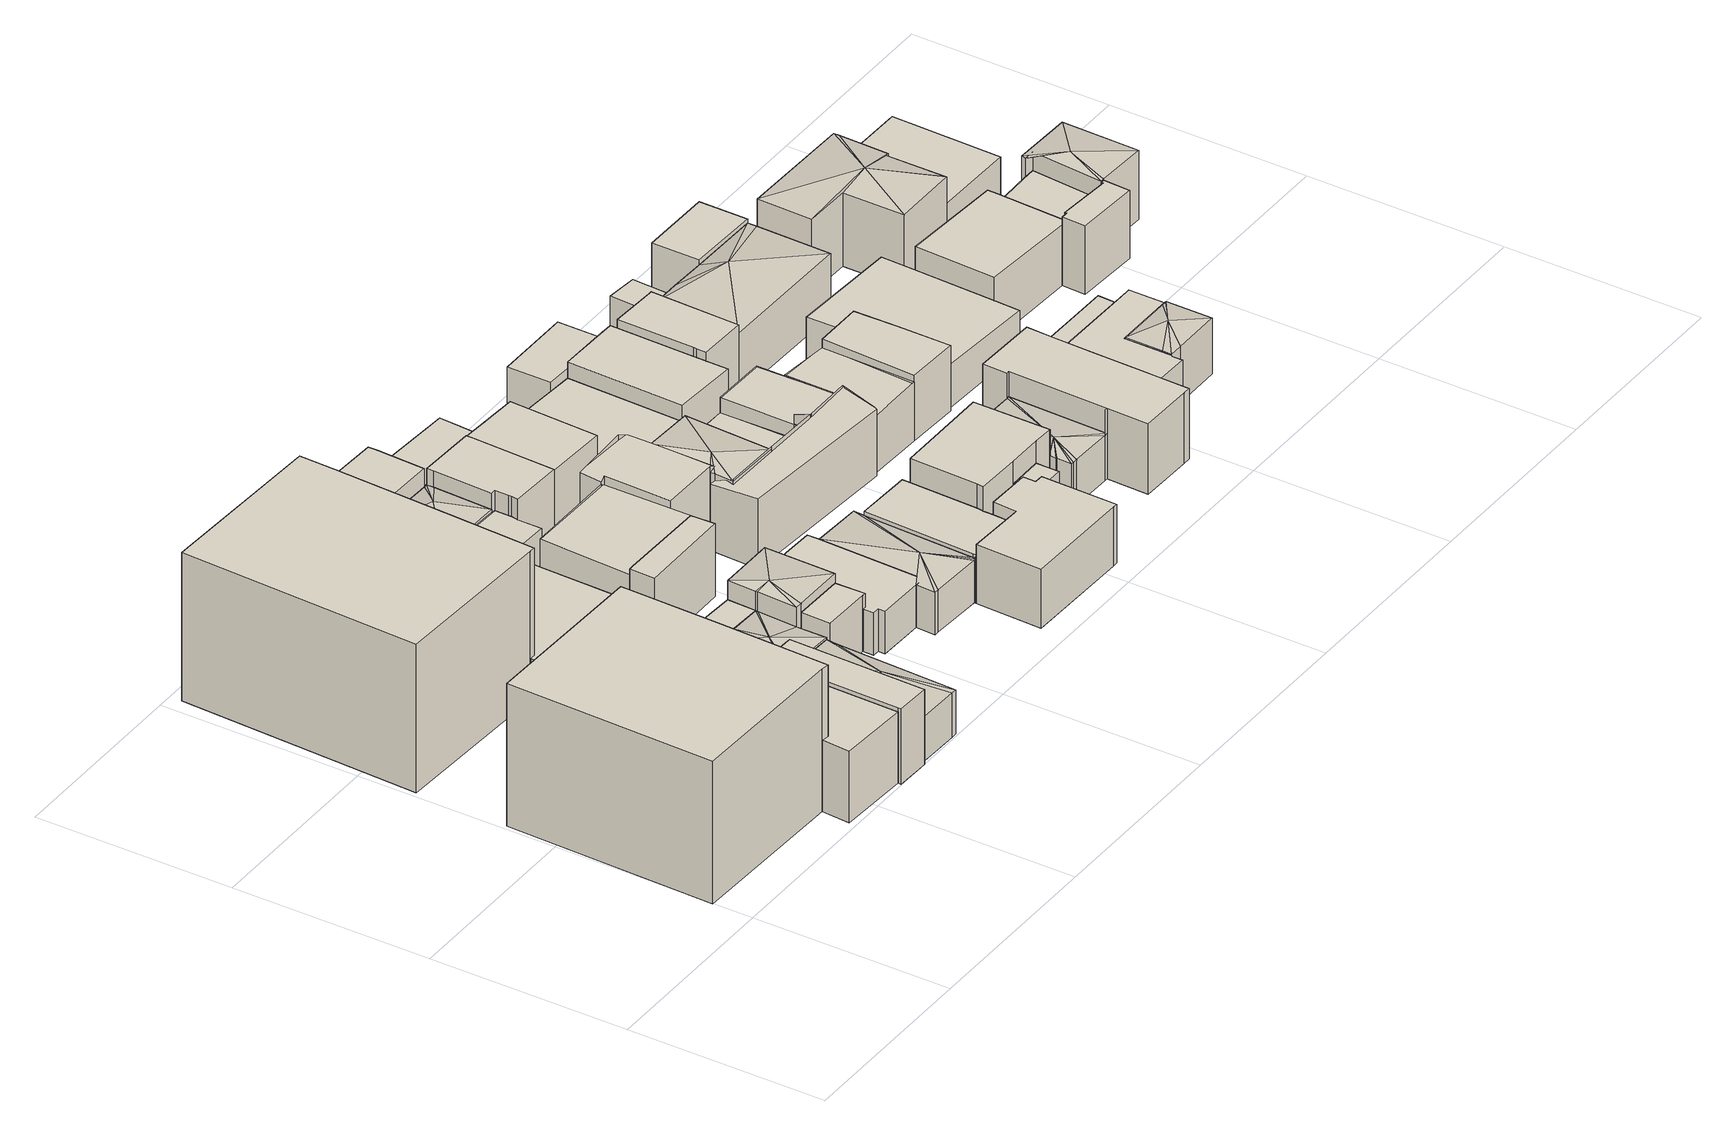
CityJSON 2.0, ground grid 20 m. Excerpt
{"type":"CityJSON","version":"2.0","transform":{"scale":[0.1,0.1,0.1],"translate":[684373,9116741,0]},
"CityObjects":{
"building1":{"type":"Building","attributes":{"Building Type":"Office Building","Roof Shape":"flat","Roof Material":"Asbestos Sheet","Roof Material Code":"4","Roof Direction":"west","Building Height":14.82,"Roof Slope":7.7,"Footprint Area":373.41,"Solar PV Capacity Low":50.35,"Solar PV Capacity High":66.13,"Solar Annual Energy Low":72603,"Solar Annual Energy High":95685,"Suitable PV Area":300.6},"geometry":[{"type":"MultiSurface","lod":"2.2","boundaries":[[[0,1,2,3,4,5,6]],[[6,5,7,8]],[[5,4,9,7]],[[4,3,10,9]],[[3,2,11,10]],[[2,1,12,11]],[[1,0,13,12]],[[0,6,8,13]],[[8,7,9,10,11,12,13]]]}]},
"building2":{"type":"Building","attributes":{"Building Type":"Residential","Roof Shape":"flat","Roof Material":"Concrete Glazed Tile","Roof Material Code":"1","Roof Direction":"west","Building Height":7.39,"Roof Slope":10.9,"Footprint Area":89.42,"Solar PV Capacity Low":11.2,"Solar PV Capacity High":14.71,"Solar Annual Energy Low":16144,"Solar Annual Energy High":21277,"Suitable PV Area":66.84},"geometry":[{"type":"MultiSurface","lod":"2.2","boundaries":[[[14,3,2,1,15,16,17]],[[17,16,18,19]],[[16,15,20,18]],[[15,1,21,20]],[[1,2,22,21]],[[2,3,23,22]],[[3,14,24,23]],[[14,17,19,24]],[[19,18,20,21,22,23,24]]]}]},
"building3":{"type":"Building","attributes":{"Building Type":"Office Building","Roof Shape":"flat","Roof Material":"Asbestos Sheet","Roof Material Code":"4","Roof Direction":"west","Building Height":15.43,"Roof Slope":5.9,"Footprint Area":433.97,"Solar PV Capacity Low":58.51,"Solar PV Capacity High":76.86,"Solar Annual Energy Low":84376,"Solar Annual Energy High":111201,"Suitable PV Area":349.34},"geometry":[{"type":"MultiSurface","lod":"2.2","boundaries":[[[25,26,27,28,29,30,31]],[[31,30,32,33]],[[30,29,34,32]],[[29,28,35,34]],[[28,27,36,35]],[[27,26,37,36]],[[26,25,38,37]],[[25,31,33,38]],[[33,32,34,35,36,37,38]]]}]},
"building4":{"type":"Building","attributes":{"Building Type":"Residential","Roof Shape":"flat","Roof Material":"Concrete Glazed Tile","Roof Material Code":"1","Roof Direction":"west","Building Height":7.85,"Roof Slope":11.3,"Footprint Area":49.91,"Solar PV Capacity Low":6.25,"Solar PV Capacity High":8.21,"Solar Annual Energy Low":9010,"Solar Annual Energy High":11875,"Suitable PV Area":37.3},"geometry":[{"type":"MultiSurface","lod":"2.2","boundaries":[[[39,17,16,40,41,42,43]],[[43,42,44,45]],[[42,41,46,44]],[[41,40,47,46]],[[40,16,48,47]],[[16,17,49,48]],[[17,39,50,49]],[[39,43,45,50]],[[45,44,46,47,48,49,50]]]}]},
"building5":{"type":"Building","attributes":{"Building Type":"Residential","Roof Shape":"hip","Roof Material":"Clay Tile Shingle","Roof Material Code":"3","Roof Direction":"west","Building Height":5.62,"Roof Slope":21.7,"Footprint Area":97.45,"Solar PV Capacity Low":12.2,"Solar PV Capacity High":16.03,"Solar Annual Energy Low":17594,"Solar Annual Energy High":23187,"Suitable PV Area":72.84},"geometry":[{"type":"MultiSurface","lod":"2.2","boundaries":[[[4,3,14,17,39,43,51,52]],[[52,51,53,54]],[[51,43,55,53]],[[43,39,56,55]],[[39,17,57,56]],[[17,14,58,57]],[[14,3,59,58]],[[3,4,60,59]],[[4,52,54,60]],[[54,53,61]],[[53,55,61]],[[55,56,61]],[[56,57,61]],[[57,58,61]],[[58,59,61]],[[59,60,61]],[[60,54,61]]]}]},
"building6":{"type":"Building","attributes":{"Building Type":"Residential","Roof Shape":"hip","Roof Material":"Concrete Glazed Tile","Roof Material Code":"1","Roof Direction":"west","Building Height":4.56,"Roof Slope":26,"Footprint Area":72.99,"Solar PV Capacity Low":9.14,"Solar PV Capacity High":12,"Solar Annual Energy Low":13178,"Solar Annual Energy High":17367,"Suitable PV Area":54.56},"geometry":[{"type":"MultiSurface","lod":"2.2","boundaries":[[[43,42,62,63,64,65]],[[65,64,66,67]],[[64,63,68,66]],[[63,62,69,68]],[[62,42,70,69]],[[42,43,71,70]],[[43,65,67,71]],[[67,66,72]],[[66,68,72]],[[68,69,72]],[[69,70,72]],[[70,71,72]],[[71,67,72]]]}]},
"building7":{"type":"Building","attributes":{"Building Type":"Residential","Roof Shape":"flat","Roof Material":"Concrete Glazed Tile","Roof Material Code":"1","Roof Direction":"west","Building Height":4.33,"Roof Slope":14.5,"Footprint Area":158.26,"Solar PV Capacity Low":19.82,"Solar PV Capacity High":26.03,"Solar Annual Energy Low":28573,"Solar Annual Energy High":37658,"Suitable PV Area":118.3},"geometry":[{"type":"MultiSurface","lod":"2.2","boundaries":[[[73,74,75,76,77,28,27,26,78,79]],[[79,78,80,81]],[[78,26,82,80]],[[26,27,83,82]],[[27,28,84,83]],[[28,77,85,84]],[[77,76,86,85]],[[76,75,87,86]],[[75,74,88,87]],[[74,73,89,88]],[[73,79,81,89]],[[81,80,82,83,84,85,86,87,88,89]]]}]},
"building8":{"type":"Building","attributes":{"Building Type":"Residential","Roof Shape":"hip","Roof Material":"Concrete Glazed Tile","Roof Material Code":"1","Roof Direction":"west","Building Height":4.83,"Roof Slope":25.1,"Footprint Area":40.35,"Solar PV Capacity Low":5.05,"Solar PV Capacity High":6.64,"Solar Annual Energy Low":7285,"Solar Annual Energy High":9601,"Suitable PV Area":30.16},"geometry":[{"type":"MultiSurface","lod":"2.2","boundaries":[[[90,51,43,39,43,65,91,92,93]],[[93,92,94,95]],[[92,91,96,94]],[[91,65,97,96]],[[65,43,98,97]],[[43,39,99,98]],[[43,51,100,98]],[[51,90,101,100]],[[90,93,95,101]],[[95,94,102]],[[94,96,102]],[[96,97,102]],[[97,98,102]],[[98,99,102]],[[98,100,102]],[[100,101,102]],[[101,95,102]]]}]},
"building9":{"type":"Building","attributes":{"Building Type":"Residential","Roof Shape":"shed","Roof Material":"Concrete Glazed Tile","Roof Material Code":"1","Roof Direction":"west","Building Height":4.83,"Roof Slope":17.8,"Footprint Area":16.36,"Solar PV Capacity Low":2.05,"Solar PV Capacity High":2.69,"Solar Annual Energy Low":2953,"Solar Annual Energy High":3892,"Suitable PV Area":12.23},"geometry":[{"type":"MultiSurface","lod":"2.2","boundaries":[[[90,93,103,104,51]],[[51,104,105,106]],[[104,103,107,105]],[[103,93,95,107]],[[93,90,108,95]],[[90,51,106,108]],[[106,105,107,95,108]]]}]},
"building10":{"type":"Building","attributes":{"Building Type":"Residential","Roof Shape":"shed","Roof Material":"Concrete Glazed Tile","Roof Material Code":"1","Roof Direction":"west","Building Height":5.64,"Roof Slope":19.5,"Footprint Area":115.3,"Solar PV Capacity Low":14.44,"Solar PV Capacity High":18.96,"Solar Annual Energy Low":20817,"Solar Annual Energy High":27435,"Suitable PV Area":86.19},"geometry":[{"type":"MultiSurface","lod":"2.2","boundaries":[[[75,109,110,111,112,113,114,115,116,117,29,28,77,76]],[[76,77,118,119]],[[77,28,120,118]],[[28,29,121,120]],[[29,117,122,121]],[[117,116,123,122]],[[116,115,124,123]],[[115,114,125,124]],[[114,113,126,125]],[[113,112,127,126]],[[112,111,128,127]],[[111,110,129,128]],[[110,109,130,129]],[[109,75,131,130]],[[75,76,119,131]],[[119,118,120,121,122,123,124,125,126,127,128,129,130,131]]]}]},
"building11":{"type":"Building","attributes":{"Building Type":"Residential","Roof Shape":"shed","Roof Material":"Concrete Glazed Tile","Roof Material Code":"1","Roof Direction":"west","Building Height":5.78,"Roof Slope":19.5,"Footprint Area":16.49,"Solar PV Capacity Low":2.06,"Solar PV Capacity High":2.71,"Solar Annual Energy Low":2977,"Solar Annual Energy High":3923,"Suitable PV Area":12.32},"geometry":[{"type":"MultiSurface","lod":"2.2","boundaries":[[[132,133,134,135,136]],[[136,135,137,138]],[[135,134,139,137]],[[134,133,140,139]],[[133,132,141,140]],[[132,136,138,141]],[[138,137,139,140,141]]]}]},
"building12":{"type":"Building","attributes":{"Building Type":"Residential","Roof Shape":"hip","Roof Material":"Concrete Glazed Tile","Roof Material Code":"1","Roof Direction":"west","Building Height":6.83,"Roof Slope":21,"Footprint Area":43.01,"Solar PV Capacity Low":5.38,"Solar PV Capacity High":7.07,"Solar Annual Energy Low":7765,"Solar Annual Energy High":10233,"Suitable PV Area":32.15},"geometry":[{"type":"MultiSurface","lod":"2.2","boundaries":[[[142,103,93,92,91,135,134]],[[134,135,143,144]],[[135,91,145,143]],[[91,92,146,145]],[[92,93,147,146]],[[93,103,148,147]],[[103,142,149,148]],[[142,134,144,149]],[[144,143,150]],[[143,145,150]],[[145,146,150]],[[146,147,150]],[[147,148,150]],[[148,149,150]],[[149,144,150]]]}]},
"building13":{"type":"Building","attributes":{"Building Type":"Residential","Roof Shape":"flat","Roof Material":"Concrete Glazed Tile","Roof Material Code":"1","Roof Direction":"west","Building Height":7.64,"Roof Slope":8.8,"Footprint Area":24.94,"Solar PV Capacity Low":3.12,"Solar PV Capacity High":4.1,"Solar Annual Energy Low":4502,"Solar Annual Energy High":5933,"Suitable PV Area":18.64},"geometry":[{"type":"MultiSurface","lod":"2.2","boundaries":[[[151,152,73,79,153]],[[153,79,154,155]],[[79,73,156,154]],[[73,152,157,156]],[[152,151,158,157]],[[151,153,155,158]],[[155,154,156,157,158]]]}]},
"building14":{"type":"Building","attributes":{"Building Type":"Residential","Roof Shape":"hip","Roof Material":"Concrete Glazed Tile","Roof Material Code":"1","Roof Direction":"west","Building Height":5.97,"Roof Slope":25.7,"Footprint Area":49.72,"Solar PV Capacity Low":6.22,"Solar PV Capacity High":8.18,"Solar Annual Energy Low":8976,"Solar Annual Energy High":11830,"Suitable PV Area":37.16},"geometry":[{"type":"MultiSurface","lod":"2.2","boundaries":[[[159,116,115,114,160,161]],[[161,160,162,163]],[[160,114,164,162]],[[114,115,165,164]],[[115,116,166,165]],[[116,159,167,166]],[[159,161,163,167]],[[163,162,168]],[[162,164,168]],[[164,165,168]],[[165,166,168]],[[166,167,168]],[[167,163,168]]]}]},
"building15":{"type":"Building","attributes":{"Building Type":"Residential","Roof Shape":"gable","Roof Material":"Concrete Glazed Tile","Roof Material Code":"1","Roof Direction":"west","Building Height":7.03,"Roof Slope":30.4,"Footprint Area":93.06,"Solar PV Capacity Low":11.65,"Solar PV Capacity High":15.3,"Solar Annual Energy Low":16801,"Solar Annual Energy High":22143,"Suitable PV Area":69.56},"geometry":[{"type":"MultiSurface","lod":"2.2","boundaries":[[[169,74,73,152,170,151,171,172,173]],[[173,172,174,175]],[[172,171,176,174]],[[171,151,177,176]],[[151,170,178,177]],[[170,152,179,178]],[[152,73,180,179]],[[73,74,181,180]],[[74,169,182,181]],[[169,173,175,182]],[[175,174,176,177,178,179,180,181,182]]]}]},
"building16":{"type":"Building","attributes":{"Building Type":"Residential","Roof Shape":"flat","Roof Material":"Concrete Glazed Tile","Roof Material Code":"1","Roof Direction":"west","Building Height":7.9,"Roof Slope":10.3,"Footprint Area":42.97,"Solar PV Capacity Low":5.38,"Solar PV Capacity High":7.07,"Solar Annual Energy Low":7758,"Solar Annual Energy High":10224,"Suitable PV Area":32.12},"geometry":[{"type":"MultiSurface","lod":"2.2","boundaries":[[[183,117,116,159,184,185]],[[185,184,186,187]],[[184,159,188,186]],[[159,116,189,188]],[[116,117,190,189]],[[117,183,191,190]],[[183,185,187,191]],[[187,186,188,189,190,191]]]}]},
"building17":{"type":"Building","attributes":{"Building Type":"Residential","Roof Shape":"flat","Roof Material":"Clay Tile Shingle","Roof Material Code":"3","Roof Direction":"west","Building Height":4.43,"Roof Slope":5.5,"Footprint Area":76.51,"Solar PV Capacity Low":9.58,"Solar PV Capacity High":12.58,"Solar Annual Energy Low":13814,"Solar Annual Energy High":18205,"Suitable PV Area":57.19},"geometry":[{"type":"MultiSurface","lod":"2.2","boundaries":[[[142,134,133,132,192,193,194,195,196,197,198]],[[198,197,199,200]],[[197,196,201,199]],[[196,195,202,201]],[[195,194,203,202]],[[194,193,204,203]],[[193,192,205,204]],[[192,132,206,205]],[[132,133,207,206]],[[133,134,208,207]],[[134,142,209,208]],[[142,198,200,209]],[[200,199,201,202,203,204,205,206,207,208,209]]]}]},
"building18":{"type":"Building","attributes":{"Building Type":"Residential","Roof Shape":"flat","Roof Material":"Concrete Glazed Tile","Roof Material Code":"1","Roof Direction":"west","Building Height":7.69,"Roof Slope":13.2,"Footprint Area":52.95,"Solar PV Capacity Low":6.63,"Solar PV Capacity High":8.71,"Solar Annual Energy Low":9560,"Solar Annual Energy High":12599,"Suitable PV Area":39.58},"geometry":[{"type":"MultiSurface","lod":"2.2","boundaries":[[[161,160,114,113,112,111,110,210,211,212]],[[212,211,213,214]],[[211,210,215,213]],[[210,110,216,215]],[[110,111,217,216]],[[111,112,218,217]],[[112,113,219,218]],[[113,114,220,219]],[[114,160,221,220]],[[160,161,222,221]],[[161,212,214,222]],[[214,213,215,216,217,218,219,220,221,222]]]}]},
"building19":{"type":"Building","attributes":{"Building Type":"Residential","Roof Shape":"hip","Roof Material":"Concrete Glazed Tile","Roof Material Code":"1","Roof Direction":"west","Building Height":4.36,"Roof Slope":25.2,"Footprint Area":67.6,"Solar PV Capacity Low":8.46,"Solar PV Capacity High":11.12,"Solar Annual Energy Low":12205,"Solar Annual Energy High":16085,"Suitable PV Area":50.53},"geometry":[{"type":"MultiSurface","lod":"2.2","boundaries":[[[197,196,195,223,224,225,226,227,228,229,230,231]],[[231,230,232,233]],[[230,229,234,232]],[[229,228,235,234]],[[228,227,236,235]],[[227,226,237,236]],[[226,225,238,237]],[[225,224,239,238]],[[224,223,240,239]],[[223,195,202,240]],[[195,196,201,202]],[[196,197,199,201]],[[197,231,233,199]],[[233,232,241]],[[232,234,241]],[[234,235,241]],[[235,236,241]],[[236,237,241]],[[237,238,241]],[[238,239,241]],[[239,240,241]],[[240,202,241]],[[202,201,241]],[[201,199,241]],[[199,233,241]]]}]},
"building20":{"type":"Building","attributes":{"Building Type":"Residential","Roof Shape":"flat","Roof Material":"Concrete Glazed Tile","Roof Material Code":"1","Roof Direction":"west","Building Height":6.06,"Roof Slope":12.7,"Footprint Area":44.14,"Solar PV Capacity Low":5.53,"Solar PV Capacity High":7.26,"Solar Annual Energy Low":7970,"Solar Annual Energy High":10503,"Suitable PV Area":33},"geometry":[{"type":"MultiSurface","lod":"2.2","boundaries":[[[184,159,161,212,242,243]],[[243,242,244,245]],[[242,212,246,244]],[[212,161,247,246]],[[161,159,248,247]],[[159,184,249,248]],[[184,243,245,249]],[[245,244,246,247,248,249]]]}]},
"building21":{"type":"Building","attributes":{"Building Type":"Residential","Roof Shape":"gable","Roof Material":"Concrete Glazed Tile","Roof Material Code":"1","Roof Direction":"west","Building Height":7.6,"Roof Slope":32.4,"Footprint Area":60.4,"Solar PV Capacity Low":7.56,"Solar PV Capacity High":9.93,"Solar Annual Energy Low":10905,"Solar Annual Energy High":14371,"Suitable PV Area":45.15},"geometry":[{"type":"MultiSurface","lod":"2.2","boundaries":[[[250,251,169,173,172,252,253,254,255,256]],[[256,255,257,258]],[[255,254,259,257]],[[254,253,260,259]],[[253,252,261,260]],[[252,172,262,261]],[[172,173,263,262]],[[173,169,264,263]],[[169,251,265,264]],[[251,250,266,265]],[[250,256,258,266]],[[258,257,259,260,261,262,263,264,265,266]]]}]},
"building22":{"type":"Building","attributes":{"Building Type":"Residential","Roof Shape":"shed","Roof Material":"Concrete Glazed Tile","Roof Material Code":"1","Roof Direction":"west","Building Height":7.43,"Roof Slope":17.3,"Footprint Area":60.29,"Solar PV Capacity Low":7.55,"Solar PV Capacity High":9.91,"Solar Annual Energy Low":10885,"Solar Annual Energy High":14346,"Suitable PV Area":45.07},"geometry":[{"type":"MultiSurface","lod":"2.2","boundaries":[[[267,242,212,211,210,268]],[[268,210,269,270]],[[210,211,271,269]],[[211,212,272,271]],[[212,242,273,272]],[[242,267,274,273]],[[267,268,270,274]],[[270,269,271,272,273,274]]]}]},
"building23":{"type":"Building","attributes":{"Building Type":"Residential","Roof Shape":"flat","Roof Material":"Concrete Glazed Tile","Roof Material Code":"1","Roof Direction":"west","Building Height":4.75,"Roof Slope":11.3,"Footprint Area":68.44,"Solar PV Capacity Low":8.57,"Solar PV Capacity High":11.26,"Solar Annual Energy Low":12357,"Solar Annual Energy High":16286,"Suitable PV Area":51.16},"geometry":[{"type":"MultiSurface","lod":"2.2","boundaries":[[[229,228,227,226,275,276,277,278,279,280,281]],[[281,280,282,283]],[[280,279,284,282]],[[279,278,285,284]],[[278,277,286,285]],[[277,276,287,286]],[[276,275,288,287]],[[275,226,289,288]],[[226,227,290,289]],[[227,228,291,290]],[[228,229,292,291]],[[229,281,283,292]],[[283,282,284,285,286,287,288,289,290,291,292]]]}]},
"building24":{"type":"Building","attributes":{"Building Type":"Residential","Roof Shape":"flat","Roof Material":"Concrete Glazed Tile","Roof Material Code":"1","Roof Direction":"west","Building Height":6.12,"Roof Slope":6.8,"Footprint Area":90.26,"Solar PV Capacity Low":11.3,"Solar PV Capacity High":14.84,"Solar Annual Energy Low":16296,"Solar Annual Energy High":21477,"Suitable PV Area":67.47},"geometry":[{"type":"MultiSurface","lod":"2.2","boundaries":[[[277,276,275,293,294,295,296,297,298]],[[298,297,299,300]],[[297,296,301,299]],[[296,295,302,301]],[[295,294,303,302]],[[294,293,304,303]],[[293,275,305,304]],[[275,276,306,305]],[[276,277,307,306]],[[277,298,300,307]],[[300,299,301,302,303,304,305,306,307]]]}]},
"building25":{"type":"Building","attributes":{"Building Type":"Residential","Roof Shape":"hip","Roof Material":"Clay Tile Shingle","Roof Material Code":"3","Roof Direction":"west","Building Height":7.57,"Roof Slope":27.7,"Footprint Area":48.53,"Solar PV Capacity Low":6.08,"Solar PV Capacity High":7.98,"Solar Annual Energy Low":8762,"Solar Annual Energy High":11547,"Suitable PV Area":36.28},"geometry":[{"type":"MultiSurface","lod":"2.2","boundaries":[[[254,253,252,308,309,310,311]],[[311,310,312,313]],[[310,309,314,312]],[[309,308,315,314]],[[308,252,316,315]],[[252,253,317,316]],[[253,254,318,317]],[[254,311,313,318]],[[313,312,319]],[[312,314,319]],[[314,315,319]],[[315,316,319]],[[316,317,319]],[[317,318,319]],[[318,313,319]]]}]},
"building26":{"type":"Building","attributes":{"Building Type":"Residential","Roof Shape":"gable","Roof Material":"Concrete Glazed Tile","Roof Material Code":"1","Roof Direction":"west","Building Height":6.88,"Roof Slope":26.9,"Footprint Area":57.56,"Solar PV Capacity Low":7.21,"Solar PV Capacity High":9.47,"Solar Annual Energy Low":10393,"Solar Annual Energy High":13697,"Suitable PV Area":43.03},"geometry":[{"type":"MultiSurface","lod":"2.2","boundaries":[[[320,321,322,323,324,310,309,308,325,326,327]],[[327,326,328,329]],[[326,325,330,328]],[[325,308,331,330]],[[308,309,332,331]],[[309,310,333,332]],[[310,324,334,333]],[[324,323,335,334]],[[323,322,336,335]],[[322,321,337,336]],[[321,320,338,337]],[[320,327,329,338]],[[329,328,330,331,332,333,334,335,336,337,338]]]}]},
"building27":{"type":"Building","attributes":{"Building Type":"Residential","Roof Shape":"shed","Roof Material":"Clay Tile Shingle","Roof Material Code":"3","Roof Direction":"west","Building Height":4.9,"Roof Slope":18.5,"Footprint Area":102.4,"Solar PV Capacity Low":12.82,"Solar PV Capacity High":16.84,"Solar Annual Energy Low":18487,"Solar Annual Energy High":24365,"Suitable PV Area":76.54},"geometry":[{"type":"MultiSurface","lod":"2.2","boundaries":[[[339,267,268,250,256,255,340,341]],[[341,340,342,343]],[[340,255,344,342]],[[255,256,345,344]],[[256,250,346,345]],[[250,268,347,346]],[[268,267,348,347]],[[267,339,349,348]],[[339,341,343,349]],[[343,342,344,345,346,347,348,349]]]}]},
"building28":{"type":"Building","attributes":{"Building Type":"Residential","Roof Shape":"gable","Roof Material":"Concrete Glazed Tile","Roof Material Code":"1","Roof Direction":"west","Building Height":4.6,"Roof Slope":32.7,"Footprint Area":52.52,"Solar PV Capacity Low":6.58,"Solar PV Capacity High":8.64,"Solar Annual Energy Low":9482,"Solar Annual Energy High":12496,"Suitable PV Area":39.26},"geometry":[{"type":"MultiSurface","lod":"2.2","boundaries":[[[323,350,311,310,324]],[[324,310,351,352]],[[310,311,353,351]],[[311,350,354,353]],[[350,323,355,354]],[[323,324,352,355]],[[352,351,353,354,355]]]}]},
"building29":{"type":"Building","attributes":{"Building Type":"Residential","Roof Shape":"flat","Roof Material":"Concrete Glazed Tile","Roof Material Code":"1","Roof Direction":"west","Building Height":5.01,"Roof Slope":9.7,"Footprint Area":8.53,"Solar PV Capacity Low":1.07,"Solar PV Capacity High":1.4,"Solar Annual Energy Low":1541,"Solar Annual Energy High":2030,"Suitable PV Area":6.38},"geometry":[{"type":"MultiSurface","lod":"2.2","boundaries":[[[356,357,358,298,297,296,359]],[[359,296,360,361]],[[296,297,362,360]],[[297,298,363,362]],[[298,358,364,363]],[[358,357,365,364]],[[357,356,366,365]],[[356,359,361,366]],[[361,360,362,363,364,365,366]]]}]},
"building30":{"type":"Building","attributes":{"Building Type":"Residential","Roof Shape":"flat","Roof Material":"Concrete Glazed Tile","Roof Material Code":"1","Roof Direction":"west","Building Height":7.29,"Roof Slope":11.1,"Footprint Area":78.34,"Solar PV Capacity Low":9.81,"Solar PV Capacity High":12.88,"Solar Annual Energy Low":14144,"Solar Annual Energy High":18640,"Suitable PV Area":58.56},"geometry":[{"type":"MultiSurface","lod":"2.2","boundaries":[[[367,280,279,278,358,357,368,369]],[[369,368,370,371]],[[368,357,372,370]],[[357,358,373,372]],[[358,278,374,373]],[[278,279,375,374]],[[279,280,376,375]],[[280,367,377,376]],[[367,369,371,377]],[[371,370,372,373,374,375,376,377]]]}]},
"building31":{"type":"Building","attributes":{"Building Type":"Residential","Roof Shape":"gable","Roof Material":"Concrete Glazed Tile","Roof Material Code":"1","Roof Direction":"west","Building Height":6.16,"Roof Slope":31.1,"Footprint Area":51.59,"Solar PV Capacity Low":6.46,"Solar PV Capacity High":8.48,"Solar Annual Energy Low":9314,"Solar Annual Energy High":12276,"Suitable PV Area":38.56},"geometry":[{"type":"MultiSurface","lod":"2.2","boundaries":[[[350,323,322,321,378,379,380]],[[380,379,381,382]],[[379,378,383,381]],[[378,321,384,383]],[[321,322,385,384]],[[322,323,386,385]],[[323,350,387,386]],[[350,380,382,387]],[[382,381,383,384,385,386,387]]]}]},
"building32":{"type":"Building","attributes":{"Building Type":"Residential","Roof Shape":"shed","Roof Material":"Concrete Glazed Tile","Roof Material Code":"1","Roof Direction":"west","Building Height":6.43,"Roof Slope":11.3,"Footprint Area":81.82,"Solar PV Capacity Low":10.24,"Solar PV Capacity High":13.46,"Solar Annual Energy Low":14772,"Solar Annual Energy High":19468,"Suitable PV Area":61.16},"geometry":[{"type":"MultiSurface","lod":"2.2","boundaries":[[[388,389,390,391,392,393,341,340,394]],[[394,340,395,396]],[[340,341,397,395]],[[341,393,398,397]],[[393,392,399,398]],[[392,391,400,399]],[[391,390,401,400]],[[390,389,402,401]],[[389,388,403,402]],[[388,394,396,403]],[[396,395,397,398,399,400,401,402,403]]]}]},
"building33":{"type":"Building","attributes":{"Building Type":"Residential","Roof Shape":"gable","Roof Material":"Concrete Glazed Tile","Roof Material Code":"1","Roof Direction":"west","Building Height":5.9,"Roof Slope":27.8,"Footprint Area":36.31,"Solar PV Capacity Low":4.55,"Solar PV Capacity High":5.97,"Solar Annual Energy Low":6555,"Solar Annual Energy High":8640,"Suitable PV Area":27.14},"geometry":[{"type":"MultiSurface","lod":"2.2","boundaries":[[[404,339,341,393,405]],[[405,393,406,407]],[[393,341,408,406]],[[341,339,409,408]],[[339,404,410,409]],[[404,405,407,410]],[[407,406,408,409,410]]]}]},
"building34":{"type":"Building","attributes":{"Building Type":"Residential","Roof Shape":"hip","Roof Material":"Concrete Glazed Tile","Roof Material Code":"1","Roof Direction":"west","Building Height":4.73,"Roof Slope":21.5,"Footprint Area":54.67,"Solar PV Capacity Low":6.85,"Solar PV Capacity High":8.99,"Solar Annual Energy Low":9870,"Solar Annual Energy High":13008,"Suitable PV Area":40.87},"geometry":[{"type":"MultiSurface","lod":"2.2","boundaries":[[[411,367,369,368,412,413,414,415,416,417,418,419]],[[419,418,420,421]],[[418,417,422,420]],[[417,416,423,422]],[[416,415,424,423]],[[415,414,425,424]],[[414,413,426,425]],[[413,412,427,426]],[[412,368,428,427]],[[368,369,429,428]],[[369,367,430,429]],[[367,411,431,430]],[[411,419,421,431]],[[421,420,432]],[[420,422,432]],[[422,423,432]],[[423,424,432]],[[424,425,432]],[[425,426,432]],[[426,427,432]],[[427,428,432]],[[428,429,432]],[[429,430,432]],[[430,431,432]],[[431,421,432]]]}]},
"building35":{"type":"Building","attributes":{"Building Type":"Residential","Roof Shape":"gable","Roof Material":"Clay Tile Shingle","Roof Material Code":"3","Roof Direction":"west","Building Height":5.9,"Roof Slope":30.2,"Footprint Area":55.62,"Solar PV Capacity Low":6.96,"Solar PV Capacity High":9.15,"Solar Annual Energy Low":10041,"Solar Annual Energy High":13233,"Suitable PV Area":41.57},"geometry":[{"type":"MultiSurface","lod":"2.2","boundaries":[[[379,378,321,320,433,434]],[[434,433,435,436]],[[433,320,437,435]],[[320,321,438,437]],[[321,378,439,438]],[[378,379,440,439]],[[379,434,436,440]],[[436,435,437,438,439,440]]]}]},
"building36":{"type":"Building","attributes":{"Building Type":"Residential","Roof Shape":"flat","Roof Material":"Concrete Glazed Tile","Roof Material Code":"1","Roof Direction":"west","Building Height":7.25,"Roof Slope":15,"Footprint Area":45.81,"Solar PV Capacity Low":5.74,"Solar PV Capacity High":7.53,"Solar Annual Energy Low":8270,"Solar Annual Energy High":10900,"Suitable PV Area":34.24},"geometry":[{"type":"MultiSurface","lod":"2.2","boundaries":[[[441,391,390,389,388,442,443,444]],[[444,443,445,446]],[[443,442,447,445]],[[442,388,448,447]],[[388,389,449,448]],[[389,390,450,449]],[[390,391,451,450]],[[391,441,452,451]],[[441,444,446,452]],[[446,445,447,448,449,450,451,452]]]}]},
"building37":{"type":"Building","attributes":{"Building Type":"Residential","Roof Shape":"flat","Roof Material":"Concrete Glazed Tile","Roof Material Code":"1","Roof Direction":"west","Building Height":7.26,"Roof Slope":9.9,"Footprint Area":108.04,"Solar PV Capacity Low":13.53,"Solar PV Capacity High":17.77,"Solar Annual Energy Low":19506,"Solar Annual Energy High":25708,"Suitable PV Area":80.76},"geometry":[{"type":"MultiSurface","lod":"2.2","boundaries":[[[453,411,419,418,417,418,454,455,456,457,458,459,460,461]],[[461,460,462,463]],[[460,459,464,462]],[[459,458,465,464]],[[458,457,466,465]],[[457,456,467,466]],[[456,455,468,467]],[[455,454,469,468]],[[454,418,470,469]],[[418,417,471,470]],[[418,419,472,470]],[[419,411,473,472]],[[411,453,474,473]],[[453,461,463,474]],[[463,462,464,465,466,467,468,469,470,471,470,472,473,474]]]}]},
"building38":{"type":"Building","attributes":{"Building Type":"Residential","Roof Shape":"flat","Roof Material":"Concrete Glazed Tile","Roof Material Code":"1","Roof Direction":"west","Building Height":6.78,"Roof Slope":9.2,"Footprint Area":51.15,"Solar PV Capacity Low":6.4,"Solar PV Capacity High":8.41,"Solar Annual Energy Low":9235,"Solar Annual Energy High":12171,"Suitable PV Area":38.23},"geometry":[{"type":"MultiSurface","lod":"2.2","boundaries":[[[475,476,477,434,433,478]],[[478,433,479,480]],[[433,434,481,479]],[[434,477,482,481]],[[477,476,483,482]],[[476,475,484,483]],[[475,478,480,484]],[[480,479,481,482,483,484]]]}]},
"building39":{"type":"Building","attributes":{"Building Type":"Residential","Roof Shape":"shed","Roof Material":"Concrete Glazed Tile","Roof Material Code":"1","Roof Direction":"west","Building Height":5.28,"Roof Slope":18.1,"Footprint Area":14.7,"Solar PV Capacity Low":1.84,"Solar PV Capacity High":2.42,"Solar Annual Energy Low":2654,"Solar Annual Energy High":3497,"Suitable PV Area":10.99},"geometry":[{"type":"MultiSurface","lod":"2.2","boundaries":[[[485,441,444,443,486,487]],[[487,486,488,489]],[[486,443,490,488]],[[443,444,491,490]],[[444,441,492,491]],[[441,485,493,492]],[[485,487,489,493]],[[489,488,490,491,492,493]]]}]},
"building40":{"type":"Building","attributes":{"Building Type":"Residential","Roof Shape":"hip","Roof Material":"Concrete Glazed Tile","Roof Material Code":"1","Roof Direction":"west","Building Height":6.43,"Roof Slope":28.3,"Footprint Area":121.89,"Solar PV Capacity Low":15.26,"Solar PV Capacity High":20.04,"Solar Annual Energy Low":22006,"Solar Annual Energy High":29002,"Suitable PV Area":91.11},"geometry":[{"type":"MultiSurface","lod":"2.2","boundaries":[[[494,486,443,442,495,496,497]],[[497,496,498,499]],[[496,495,500,498]],[[495,442,501,500]],[[442,443,502,501]],[[443,486,503,502]],[[486,494,504,503]],[[494,497,499,504]],[[499,498,505]],[[498,500,505]],[[500,501,505]],[[501,502,505]],[[502,503,505]],[[503,504,505]],[[504,499,505]]]}]},
"building41":{"type":"Building","attributes":{"Building Type":"Residential","Roof Shape":"flat","Roof Material":"Concrete Glazed Tile","Roof Material Code":"1","Roof Direction":"west","Building Height":5.75,"Roof Slope":11.7,"Footprint Area":73.56,"Solar PV Capacity Low":9.21,"Solar PV Capacity High":12.1,"Solar Annual Energy Low":13281,"Solar Annual Energy High":17504,"Suitable PV Area":54.99},"geometry":[{"type":"MultiSurface","lod":"2.2","boundaries":[[[459,458,506,507,508,509,510,511,512,513,514,515,516,460]],[[460,516,517,518]],[[516,515,519,517]],[[515,514,520,519]],[[514,513,521,520]],[[513,512,522,521]],[[512,511,523,522]],[[511,510,524,523]],[[510,509,525,524]],[[509,508,526,525]],[[508,507,527,526]],[[507,506,528,527]],[[506,458,529,528]],[[458,459,530,529]],[[459,460,518,530]],[[518,517,519,520,521,522,523,524,525,526,527,528,529,530]]]}]},
"building42":{"type":"Building","attributes":{"Building Type":"Residential","Roof Shape":"shed","Roof Material":"Concrete Glazed Tile","Roof Material Code":"1","Roof Direction":"west","Building Height":4.2,"Roof Slope":15.9,"Footprint Area":158.35,"Solar PV Capacity Low":19.83,"Solar PV Capacity High":26.04,"Solar Annual Energy Low":28590,"Solar Annual Energy High":37679,"Suitable PV Area":118.37},"geometry":[{"type":"MultiSurface","lod":"2.2","boundaries":[[[531,532,533,534,477,476,475,535]],[[535,475,536,537]],[[475,476,538,536]],[[476,477,539,538]],[[477,534,540,539]],[[534,533,541,540]],[[533,532,542,541]],[[532,531,543,542]],[[531,535,537,543]],[[537,536,538,539,540,541,542,543]]]}]},
"building43":{"type":"Building","attributes":{"Building Type":"Residential","Roof Shape":"flat","Roof Material":"Concrete Glazed Tile","Roof Material Code":"1","Roof Direction":"west","Building Height":4.13,"Roof Slope":5.2,"Footprint Area":33.84,"Solar PV Capacity Low":4.24,"Solar PV Capacity High":5.57,"Solar Annual Energy Low":6110,"Solar Annual Energy High":8052,"Suitable PV Area":25.3},"geometry":[{"type":"MultiSurface","lod":"2.2","boundaries":[[[544,461,460,516]],[[516,460,545,546]],[[460,461,547,545]],[[461,544,548,547]],[[544,516,546,548]],[[546,545,547,548]]]}]},
"building44":{"type":"Building","attributes":{"Building Type":"Residential","Roof Shape":"hip","Roof Material":"Concrete Glazed Tile","Roof Material Code":"1","Roof Direction":"west","Building Height":5.85,"Roof Slope":20.5,"Footprint Area":30.51,"Solar PV Capacity Low":3.82,"Solar PV Capacity High":5.02,"Solar Annual Energy Low":5508,"Solar Annual Energy High":7259,"Suitable PV Area":22.81},"geometry":[{"type":"MultiSurface","lod":"2.2","boundaries":[[[514,513,549,510,509,550,551,552]],[[552,551,553,554]],[[551,550,555,553]],[[550,509,556,555]],[[509,510,557,556]],[[510,549,558,557]],[[549,513,559,558]],[[513,514,560,559]],[[514,552,554,560]],[[554,553,561]],[[553,555,561]],[[555,556,561]],[[556,557,561]],[[557,558,561]],[[558,559,561]],[[559,560,561]],[[560,554,561]]]}]},
"building45":{"type":"Building","attributes":{"Building Type":"Residential","Roof Shape":"shed","Roof Material":"Concrete Glazed Tile","Roof Material Code":"1","Roof Direction":"west","Building Height":6.82,"Roof Slope":14.3,"Footprint Area":36.54,"Solar PV Capacity Low":4.58,"Solar PV Capacity High":6.01,"Solar Annual Energy Low":6597,"Solar Annual Energy High":8695,"Suitable PV Area":27.31},"geometry":[{"type":"MultiSurface","lod":"2.2","boundaries":[[[562,563,494,497]],[[497,494,564,565]],[[494,563,566,564]],[[563,562,567,566]],[[562,497,565,567]],[[565,564,566,567]]]}]},
"building46":{"type":"Building","attributes":{"Building Type":"Residential","Roof Shape":"shed","Roof Material":"Concrete Glazed Tile","Roof Material Code":"1","Roof Direction":"west","Building Height":6.32,"Roof Slope":16.3,"Footprint Area":89.97,"Solar PV Capacity Low":11.27,"Solar PV Capacity High":14.8,"Solar Annual Energy Low":16244,"Solar Annual Energy High":21408,"Suitable PV Area":67.25},"geometry":[{"type":"MultiSurface","lod":"2.2","boundaries":[[[568,532,531,569,570,571,572]],[[572,571,573,574]],[[571,570,575,573]],[[570,569,576,575]],[[569,531,577,576]],[[531,532,578,577]],[[532,568,579,578]],[[568,572,574,579]],[[574,573,575,576,577,578,579]]]}]},
"building47":{"type":"Building","attributes":{"Building Type":"Residential","Roof Shape":"hip","Roof Material":"Concrete Glazed Tile","Roof Material Code":"1","Roof Direction":"west","Building Height":7.55,"Roof Slope":20.4,"Footprint Area":107.68,"Solar PV Capacity Low":13.48,"Solar PV Capacity High":17.71,"Solar Annual Energy Low":19441,"Solar Annual Energy High":25621,"Suitable PV Area":80.49},"geometry":[{"type":"MultiSurface","lod":"2.2","boundaries":[[[580,581,582,583,584,585,586,587,588,589]],[[589,588,590,591]],[[588,587,592,590]],[[587,586,593,592]],[[586,585,594,593]],[[585,584,595,594]],[[584,583,596,595]],[[583,582,597,596]],[[582,581,598,597]],[[581,580,599,598]],[[580,589,591,599]],[[591,590,600]],[[590,592,600]],[[592,593,600]],[[593,594,600]],[[594,595,600]],[[595,596,600]],[[596,597,600]],[[597,598,600]],[[598,599,600]],[[599,591,600]]]}]},
"building48":{"type":"Building","attributes":{"Building Type":"Residential","Roof Shape":"flat","Roof Material":"Concrete Glazed Tile","Roof Material Code":"1","Roof Direction":"west","Building Height":7.06,"Roof Slope":5.2,"Footprint Area":16.97,"Solar PV Capacity Low":2.12,"Solar PV Capacity High":2.79,"Solar Annual Energy Low":3063,"Solar Annual Energy High":4037,"Suitable PV Area":12.68},"geometry":[{"type":"MultiSurface","lod":"2.2","boundaries":[[[601,602,603,571,570,569,604,605]],[[605,604,606,607]],[[604,569,608,606]],[[569,570,609,608]],[[570,571,610,609]],[[571,603,611,610]],[[603,602,612,611]],[[602,601,613,612]],[[601,605,607,613]],[[607,606,608,609,610,611,612,613]]]}]},
"building49":{"type":"Building","attributes":{"Building Type":"Residential","Roof Shape":"flat","Roof Material":"Concrete Glazed Tile","Roof Material Code":"1","Roof Direction":"west","Building Height":5.32,"Roof Slope":12.8,"Footprint Area":40.96,"Solar PV Capacity Low":5.13,"Solar PV Capacity High":6.74,"Solar Annual Energy Low":7395,"Solar Annual Energy High":9746,"Suitable PV Area":30.62},"geometry":[{"type":"MultiSurface","lod":"2.2","boundaries":[[[571,603,602,614,615,572]],[[572,615,616,617]],[[615,614,618,616]],[[614,602,619,618]],[[602,603,620,619]],[[603,571,621,620]],[[571,572,617,621]],[[617,616,618,619,620,621]]]}]},
"building50":{"type":"Building","attributes":{"Building Type":"Residential","Roof Shape":"flat","Roof Material":"Concrete Glazed Tile","Roof Material Code":"1","Roof Direction":"west","Building Height":4.73,"Roof Slope":13.5,"Footprint Area":94.78,"Solar PV Capacity Low":11.87,"Solar PV Capacity High":15.59,"Solar Annual Energy Low":17112,"Solar Annual Energy High":22552,"Suitable PV Area":70.85},"geometry":[{"type":"MultiSurface","lod":"2.2","boundaries":[[[584,583,582,581,622,623]],[[623,622,624,625]],[[622,581,626,624]],[[581,582,627,626]],[[582,583,628,627]],[[583,584,629,628]],[[584,623,625,629]],[[625,624,626,627,628,629]]]}]},
"building51":{"type":"Building","attributes":{"Building Type":"Residential","Roof Shape":"hip","Roof Material":"Concrete Glazed Tile","Roof Material Code":"1","Roof Direction":"west","Building Height":7.19,"Roof Slope":23.9,"Footprint Area":42.71,"Solar PV Capacity Low":5.35,"Solar PV Capacity High":7.02,"Solar Annual Energy Low":7712,"Solar Annual Energy High":10164,"Suitable PV Area":31.93},"geometry":[{"type":"MultiSurface","lod":"2.2","boundaries":[[[601,630,631,632,615,614,602]],[[602,614,633,634]],[[614,615,635,633]],[[615,632,636,635]],[[632,631,637,636]],[[631,630,638,637]],[[630,601,639,638]],[[601,602,634,639]],[[634,633,640]],[[633,635,640]],[[635,636,640]],[[636,637,640]],[[637,638,640]],[[638,639,640]],[[639,634,640]]]}]}
},
"vertices":[
[0,40,0],[168,36,0],[176,35,0],[179,145,0],[181,241,0],[181,248,0],[5,252,0],[181,248,148],[5,252,148],[181,241,148],[179,145,148],[176,35,148],[168,36,148],[0,40,148],
[241,142,0],[166,7,0],[239,4,0],[241,139,0],[239,4,74],[241,139,74],[166,7,74],[168,36,74],[176,35,74],[179,145,74],[241,142,74],
[6,344,0],[177,337,0],[183,337,0],[187,426,0],[192,544,0],[193,581,0],[16,588,0],[193,581,154],[16,588,154],[192,544,154],[187,426,154],[183,337,154],[177,337,154],[6,344,154],
[271,138,0],[239,1,0],[275,0,0],[275,3,0],[277,138,0],[275,3,78],[277,138,78],[275,0,78],[239,1,78],[239,4,78],[241,139,78],[271,138,78],
[279,210,0],[279,240,0],[279,210,56],[279,240,56],[277,138,56],[271,138,56],[241,139,56],[241,142,56],[179,145,56],[181,241,56],[244,174,64],
[322,2,0],[328,2,0],[332,126,0],[333,136,0],[332,126,46],[333,136,46],[328,2,46],[322,2,46],[275,3,46],[277,138,46],[311,68,51],
[296,312,0],[298,404,0],[299,424,0],[250,424,0],[250,423,0],[175,289,0],[295,286,0],[175,289,43],[295,286,43],[177,337,43],[183,337,43],[187,426,43],[250,423,43],[250,424,43],[299,424,43],[298,404,43],[296,312,43],
[301,210,0],[333,166,0],[335,207,0],[335,209,0],[335,207,48],[335,209,48],[333,166,48],[333,136,48],[277,138,48],[271,138,48],[279,210,48],[301,210,48],[300,173,54],
[336,238,0],[280,240,0],[280,240,49],[279,210,49],[336,238,48],[301,210,49],
[332,424,0],[332,448,0],[333,455,0],[333,458,0],[333,472,0],[328,472,0],[254,473,0],[256,541,0],[253,541,0],[250,423,59],[250,424,59],[187,426,61],[192,544,61],[253,541,59],[256,541,59],[254,473,59],[328,472,57],[333,472,56],[333,458,56],[333,455,56],[332,448,56],[332,424,56],[299,424,57],
[391,136,0],[395,136,0],[394,166,0],[340,166,0],[339,136,0],[340,166,59],[339,136,59],[394,166,58],[395,136,58],[391,136,58],
[395,238,0],[340,166,68],[394,166,68],[333,166,68],[335,207,68],[335,209,68],[336,238,68],[395,238,68],[349,204,73],
[392,311,0],[301,312,0],[393,287,0],[295,286,76],[393,287,76],[296,312,76],[301,312,76],[392,311,76],
[326,539,0],[330,532,0],[330,539,0],[330,532,60],[330,539,60],[328,472,60],[254,473,60],[256,541,60],[326,539,60],[304,516,66],
[394,403,0],[393,311,0],[398,311,0],[398,335,0],[399,403,0],[398,335,71],[399,403,70],[398,311,71],[392,311,73],[393,311,73],[301,312,73],[296,312,70],[298,404,72],[394,403,73],
[255,600,0],[328,588,0],[328,597,0],[328,588,79],[328,597,79],[326,539,79],[256,541,79],[253,541,79],[255,600,79],
[391,125,0],[398,125,0],[398,118,0],[446,117,0],[457,116,0],[460,224,0],[460,236,0],[460,224,44],[460,236,44],[457,116,44],[446,117,44],[398,118,44],[398,125,44],[391,125,44],[391,136,44],[395,136,44],[394,166,44],[395,238,44],
[387,446,0],[390,529,0],[390,537,0],[390,529,77],[390,537,77],[387,446,77],[332,448,77],[333,455,77],[333,458,77],[333,472,77],[328,472,77],[330,532,77],[330,539,77],
[445,97,0],[450,97,0],[504,95,0],[504,94,0],[507,93,0],[507,98,0],[511,211,0],[511,213,0],[512,222,0],[511,213,44],[512,222,44],[511,211,44],[507,98,44],[507,93,44],[504,94,44],[504,95,44],[450,97,44],[445,97,44],[482,136,50],
[417,536,0],[420,583,0],[417,536,61],[420,583,61],[390,537,61],[330,539,61],[326,539,61],[328,588,61],
[453,423,0],[395,425,0],[456,332,0],[463,332,0],[465,398,0],[466,417,0],[466,422,0],[466,417,76],[466,422,76],[465,398,77],[463,332,78],[456,332,82],[398,335,79],[399,403,79],[394,403,76],[395,425,77],[453,423,83],
[457,535,0],[454,445,0],[387,446,76],[454,445,74],[390,529,76],[390,537,76],[417,536,76],[457,535,74],
[504,93,0],[565,91,0],[566,115,0],[566,125,0],[567,132,0],[569,201,0],[569,209,0],[569,201,48],[569,209,48],[567,132,48],[566,125,48],[566,115,48],[565,91,48],[504,93,48],[504,94,48],[507,93,48],[507,98,48],[511,211,48],
[502,26,0],[615,24,0],[620,24,0],[621,101,0],[612,101,0],[612,114,0],[612,101,61],[612,114,61],[621,101,61],[620,24,61],[615,24,61],[502,26,61],[504,93,61],[565,91,61],[566,115,61],
[456,327,0],[455,308,0],[513,306,0],[517,396,0],[513,306,76],[517,396,76],[455,308,76],[456,327,76],[456,332,76],[463,332,76],[465,398,76],[475,343,82],
[622,271,0],[624,304,0],[573,304,0],[573,321,0],[572,304,0],[450,328,0],[448,278,0],[621,268,0],[448,278,73],[621,268,69],[450,328,69],[456,327,69],[455,308,78],[513,306,79],[572,304,79],[573,321,72],[573,304,79],[624,304,79],[622,271,70],
[518,533,0],[541,414,0],[544,532,0],[541,414,49],[544,532,49],[466,417,52],[466,422,52],[453,423,52],[454,445,52],[457,535,52],[518,533,50],
[573,396,0],[513,306,46],[572,304,47],[517,396,48],[573,396,46],[573,321,47],
[649,115,0],[649,124,0],[612,124,0],[649,101,0],[621,101,50],[649,101,50],[612,101,50],[612,114,50],[612,124,50],[649,124,50],[649,115,50],
[670,201,0],[669,123,0],[670,123,0],[669,123,73],[670,123,73],[649,124,73],[612,124,73],[566,125,73],[567,132,73],[569,201,73],[670,201,73],
[630,304,0],[630,367,0],[630,395,0],[630,367,62],[630,395,62],[630,304,62],[624,304,65],[573,304,62],[573,321,62],[573,396,62],
[611,434,0],[611,444,0],[611,447,0],[612,525,0],[612,532,0],[599,532,0],[611,412,0],[541,414,66],[611,412,64],[544,532,66],[599,532,65],[612,532,64],[612,525,64],[611,447,64],[611,444,64],[611,434,64],
[518,577,0],[599,577,0],[599,532,59],[599,577,59],[544,532,59],[518,533,59],[518,577,59],
[722,200,0],[668,116,0],[668,115,0],[668,100,0],[671,100,0],[676,100,0],[720,99,0],[723,99,0],[725,200,0],[723,99,47],[725,200,47],[720,99,47],[676,100,47],[671,100,47],[668,100,47],[668,115,47],[668,116,47],[669,123,47],[670,123,47],[670,201,47],[722,200,47],[688,131,52],
[683,269,0],[687,365,0],[683,269,61],[687,365,59],[622,271,59],[624,304,60],[630,304,63],[630,367,63],
[660,523,0],[661,433,0],[663,518,0],[663,523,0],[663,518,73],[663,523,73],[661,433,73],[611,434,73],[611,444,73],[611,447,73],[612,525,73],[660,523,73],
[723,225,0],[722,57,0],[778,56,0],[786,56,0],[787,96,0],[787,97,0],[788,156,0],[789,193,0],[790,223,0],[789,193,73],[790,223,73],[788,156,73],[787,97,73],[787,96,73],[786,56,73],[778,56,73],[722,57,73],[723,99,73],[720,99,73],[725,200,73],[722,200,73],[723,225,73],
[738,270,0],[738,322,0],[737,365,0],[738,267,0],[683,269,68],[738,267,68],[687,365,68],[737,365,68],[738,322,68],[738,270,68],
[662,564,0],[693,518,0],[695,562,0],[693,518,53],[695,562,53],[663,518,54],[663,523,54],[660,523,54],[662,564,54],
[730,517,0],[805,431,0],[806,507,0],[806,516,0],[806,507,64],[806,516,64],[805,431,64],[661,433,64],[663,518,64],[693,518,64],[730,517,64],[738,492,72],
[795,97,0],[839,96,0],[839,107,0],[840,108,0],[840,117,0],[840,156,0],[842,156,0],[899,155,0],[904,155,0],[904,192,0],[901,192,0],[901,192,57],[789,193,57],[904,192,57],[904,155,57],[899,155,57],[842,156,57],[840,156,57],[840,117,57],[840,108,57],[839,107,57],[839,96,57],[795,97,57],[787,97,57],[788,156,57],
[847,292,0],[850,374,0],[851,409,0],[736,412,0],[846,266,0],[738,270,45],[846,266,42],[738,322,45],[737,365,45],[736,412,45],[851,409,42],[850,374,42],[847,292,42],
[902,222,0],[789,193,41],[901,192,41],[790,223,41],[902,222,41],
[840,155,0],[854,108,0],[905,108,0],[905,155,0],[905,108,58],[905,155,58],[854,108,58],[840,108,58],[840,117,58],[840,155,58],[899,155,58],[904,155,58],[877,135,62],
[806,565,0],[730,565,0],[730,517,69],[806,516,68],[730,565,69],[806,565,68],
[959,370,0],[949,288,0],[956,288,0],[956,290,0],[959,360,0],[956,290,63],[959,360,63],[956,288,63],[949,288,63],[847,292,66],[850,374,66],[959,370,63],
[941,400,0],[941,401,0],[941,461,0],[944,461,0],[945,512,0],[945,517,0],[826,519,0],[825,463,0],[873,462,0],[873,400,0],[873,462,76],[873,400,76],[825,463,76],[826,519,76],[945,517,76],[945,512,76],[944,461,76],[941,461,76],[941,401,76],[941,400,76],[905,460,84],
[1015,288,0],[1011,288,0],[1011,286,0],[948,264,0],[1014,261,0],[948,264,71],[1014,261,71],[949,288,71],[956,288,71],[956,290,71],[1011,286,71],[1011,288,71],[1015,288,71],
[1017,361,0],[1006,361,0],[1006,361,53],[959,360,53],[1017,361,53],[1011,288,53],[1011,286,53],[956,290,53],
[1027,400,0],[1029,511,0],[1027,400,47],[1029,511,47],[941,401,47],[941,461,47],[944,461,47],[945,512,47],
[1068,286,0],[1069,364,0],[1007,366,0],[1017,361,72],[1011,288,72],[1006,361,72],[1007,366,72],[1069,364,72],[1068,286,72],[1015,288,72],[1028,330,78]
]}
